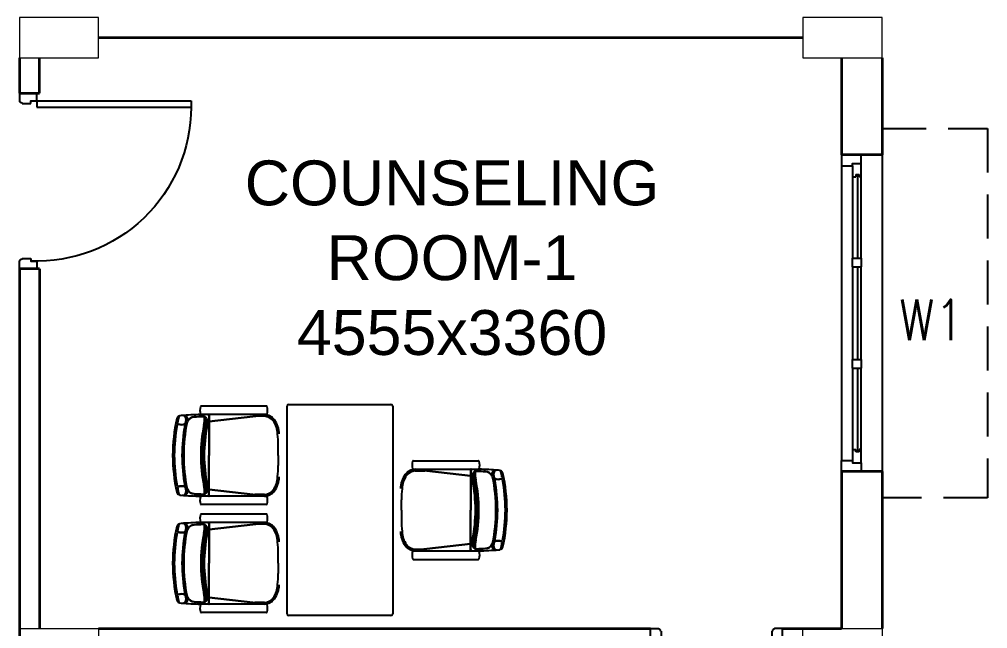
# Model space of a CAD drawing. Extents: x 2733443 to 3206532, y -1516114 to -1264405.
# Drawn here: x 3026693 to 3032193, y -1491239 to -1487777 of the extents above; entities that cross this region are included whole.
import ezdxf
from ezdxf.enums import TextEntityAlignment as Align

# ---------------------------------------------------------------- set-up
doc = ezdxf.new("R2010")
doc.units = 0
doc.header["$MEASUREMENT"] = 0
doc.linetypes.add('1', pattern=[0, 0, 0])
doc.linetypes.add('DASHED', pattern=[0.75, 0.5, -0.25])
doc.layers.get('0').update_dxf_attribs({"color": 250, "linetype": '1'})
for name, color, linetype in [('Chajja', 7, 'DASHED'), ('DOOR', 40, 'Continuous'), ('furniture', 33, 'Continuous'), ('Plan', 44, 'Continuous'), ('TEXT', 5, '1'), ('W1', 7, 'Continuous')]:
    doc.layers.add(name, color=color, linetype=linetype)
for name, color, linetype, lineweight in [('Column', 162, 'Continuous', 13), ('WALL', 7, '1', 35), ('windows', 4, 'Continuous', 0)]:
    doc.layers.add(name, color=color, linetype=linetype, lineweight=lineweight)
doc.styles.add('ARIAL', font='arial.ttf')
doc.styles.add('ROMANS', font='romans.shx')

# ---------------------------------------------------------------- blocks, each defined once
blk = doc.blocks.new('A$C19B8274B')
at = {"layer": 'DOOR'}
for p, q in [((-45, 925), (-80, 925)), ((-80, 50), (-80, 925)), ((-45, 50), (-45, 925)), ((-45, 50), (-80, 50)), ((-955, -50), (-955, -47.5)), ((-940, -35), (-942.5, -35)), ((-60, -35), (-57.5, -35)), ((-45, -50), (-45, -47.5))]:
    blk.add_line(p, q, dxfattribs=at)
for points in [[(-940, 15), (-955, 15), (-955, 50), (-1000, 50), (-1000, -50), (-955, -50)], [(-940, -35), (-940, 15)], [(-60, 15), (-45, 15), (-45, 50), (0, 50), (0, -50), (-45, -50)], [(-60, -35), (-60, 15)]]:
    blk.add_lwpolyline(points, dxfattribs=at)
at = {"layer": 'DOOR', "color": 145}
blk.add_arc((-80, 50), 875, 90, 182.2924, dxfattribs=at)
at = {"layer": 'DOOR'}
for centre, start, end in [((-955, -35), 270, 0), ((-45, -35), 180, 270)]:
    blk.add_arc(centre, 12.5, start, end, dxfattribs=at)
blk = doc.blocks.new('6w')
at = {"layer": 'Plan'}
for p, q in [((-36, 9.2), (-36, 0)), ((36, 9.2), (36, 0))]:
    blk.add_line(p, q, dxfattribs=at)
at = {"layer": 'Plan', "color": 143}
for p, q in [((-36, 9.2), (36, 9.2)), ((-31, 4.5), (-31, 4)), ((34, 4.5), (12.5, 4.5)), ((31, 4.5), (31, 4)), ((-33.5, 2.5), (-12.5, 2.5)), ((-31, 4), (-31.5, 4)), ((-31.5, 3.25), (-31.5, 4)), ((-31.5, 3.61), (-12.5, 3.61)), ((-31.5, 3.25), (-31, 3.25)), ((-31, 2.5), (-31, 3.25)), ((-10.5, 3.61), (10.5, 3.61)), ((-10.5, 2.5), (10.5, 2.5)), ((12.5, 3.61), (31.5, 3.61)), ((12.5, 2.5), (33.5, 2.5)), ((31, 4), (31.5, 4)), ((31.5, 3.25), (31, 3.25)), ((31, 2.5), (31, 3.25)), ((31.5, 4), (31.5, 3.25)), ((-33.5, 0), (33.5, 0))]:
    blk.add_line(p, q, dxfattribs=at)
at = {"layer": 'Plan', "color": 40}
for p, q in [((-12.5, 2.5), (-12.5, 4.5)), ((-12.5, 4.5), (-10.5, 4.5)), ((-10.5, 2.5), (-10.5, 4.5)), ((10.5, 4.5), (12.5, 4.5)), ((10.5, 2.5), (10.5, 4.5)), ((12.5, 2.5), (12.5, 4.5)), ((-10.5, 2.5), (-12.5, 2.5)), ((12.5, 2.5), (10.5, 2.5))]:
    blk.add_line(p, q, dxfattribs=at)
for points in [[(-34, 4.5), (-36, 4.5), (-36, 0), (-33.5, 0), (-33.5, 2.5), (-34, 2.5), (-34, 4.5)], [(34, 4.5), (36, 4.5), (36, 0), (33.5, 0), (33.5, 2.5), (34, 2.5), (34, 4.5)]]:
    blk.add_lwpolyline(points, close=True, dxfattribs=at)
at = {"layer": 'Plan', "color": 143}
for points in [[(-12.5, 4.5), (-34, 4.5)], [(10.5, 4.5), (-10.5, 4.5)]]:
    blk.add_lwpolyline(points, dxfattribs=at)
blk = doc.blocks.new('750')
at = {"layer": 'DOOR'}
for p, q in [((-50, 705), (-47.5, 705)), ((-35, 690), (-35, 692.5)), ((-35, 60), (-35, 57.5)), ((50, 45), (50, 80)), ((50, 80), (675, 80)), ((675, 45), (675, 80)), ((-50, 45), (-47.5, 45)), ((50, 45), (675, 45))]:
    blk.add_line(p, q, dxfattribs=at)
for points in [[(15, 690), (15, 705), (50, 705), (50, 750), (-50, 750), (-50, 705)], [(-35, 690), (15, 690)], [(15, 60), (15, 45), (50, 45), (50, 0), (-50, 0), (-50, 45)], [(-35, 60), (15, 60)]]:
    blk.add_lwpolyline(points, dxfattribs=at)
for centre, start, end in [((-35, 705), 180, 270), ((-35, 45), 90, 180)]:
    blk.add_arc(centre, 12.5, start, end, dxfattribs=at)
at = {"layer": 'DOOR', "color": 145}
blk.add_arc((15, 45), 660, 0, 90, dxfattribs=at)
blk = doc.blocks.new('EQUIPMENT')
at = {"layer": 'furniture'}
for p, q in [((-3496.3, 12188.5), (-3867.5, 12188.5)), ((-3379.3, 11007.9), (-3379.3, 12187.9)), ((-3369.3, 12197.9), (-2789.3, 12197.9)), ((-2779.3, 12187.9), (-2779.3, 11007.9)), ((-3496.3, 12140.2), (-3867.5, 12140.2)), ((-3829, 12140.2), (-3848.6, 12140.2)), ((-3824.1, 12135.4), (-3824.1, 11908.5)), ((-3822.6, 12103.3), (-3507.6, 12138.7)), ((-3822.6, 12101.3), (-3507.5, 12136.7)), ((-3822.6, 12135.4), (-3822.6, 11908.5)), ((-3508.1, 12130.6), (-3562.3, 12130.6)), ((-3429.3, 11908.5), (-3429.3, 11966.5)), ((-3824.1, 11681.7), (-3824.1, 11908.5)), ((-3822.6, 11681.7), (-3822.6, 11908.5)), ((-3429.3, 11908.5), (-3429.3, 11850.6)), ((-2662.9, 11877.9), (-2291.7, 11877.9)), ((-2662.9, 11829.6), (-2291.7, 11829.6)), ((-2336.5, 11790.7), (-2651.7, 11826.1)), ((-2336.5, 11792.6), (-2651.5, 11828)), ((-2330.2, 11829.6), (-2310.5, 11829.6)), ((-2651.1, 11820), (-2596.8, 11820)), ((-2336.5, 11824.7), (-2336.5, 11597.9)), ((-2335, 11824.7), (-2335, 11597.9)), ((-3822.6, 11715.7), (-3507.5, 11680.3)), ((-3496.3, 11676.8), (-3867.5, 11676.8)), ((-3829, 11676.9), (-3848.6, 11676.9)), ((-3822.6, 11713.8), (-3507.6, 11678.4)), ((-3508.1, 11686.5), (-3562.3, 11686.5)), ((-3496.3, 11628.6), (-3867.5, 11628.6)), ((-2729.8, 11597.9), (-2729.8, 11655.8)), ((-3496.3, 11575.2), (-3867.5, 11575.2)), ((-2729.8, 11597.9), (-2729.8, 11540)), ((-2336.5, 11371.1), (-2336.5, 11597.9)), ((-2335, 11371.1), (-2335, 11597.9)), ((-3496.3, 11527), (-3867.5, 11527)), ((-3829, 11526.9), (-3848.6, 11526.9)), ((-3824.1, 11522.1), (-3824.1, 11295.3)), ((-3822.6, 11490), (-3507.6, 11525.4)), ((-3822.6, 11488), (-3507.5, 11523.5)), ((-3822.6, 11522.1), (-3822.6, 11295.3)), ((-3508.1, 11517.3), (-3562.3, 11517.3)), ((-2336.5, 11405.1), (-2651.7, 11369.7)), ((-2336.5, 11403.2), (-2651.5, 11367.8)), ((-3429.3, 11295.3), (-3429.3, 11353.2)), ((-2662.9, 11366.2), (-2291.7, 11366.2)), ((-2651.1, 11375.9), (-2596.8, 11375.9)), ((-2330.2, 11366.2), (-2310.5, 11366.2)), ((-3824.1, 11068.4), (-3824.1, 11295.3)), ((-3822.6, 11068.4), (-3822.6, 11295.3)), ((-3429.3, 11295.3), (-3429.3, 11237.3)), ((-2662.9, 11317.9), (-2291.7, 11317.9)), ((-3496.3, 11063.6), (-3867.5, 11063.6)), ((-3829, 11063.6), (-3848.6, 11063.6)), ((-3822.6, 11102.5), (-3507.5, 11067)), ((-3822.6, 11100.5), (-3507.6, 11065.1)), ((-3508.1, 11073.2), (-3562.3, 11073.2)), ((-3496.3, 11015.3), (-3867.5, 11015.3)), ((-2789.3, 10997.9), (-3369.3, 10997.9))]:
    blk.add_line(p, q, dxfattribs=at)
for centre, radius, start, end in [((-3789.1, 12164.4), 84.8, 165.4908, 194.5092), ((-3867.5, 12184.6), 3.86, 90, 165.4908), ((-3496.3, 12184.6), 3.86, 14.5092, 90), ((-3574.6, 12164.4), 84.8, 345.4908, 14.5092), ((-3369.3, 12187.9), 10, 90, 180), ((-2789.3, 12187.9), 10, 0, 90), ((-3097.2, 11908.5), 932.2, 167.0302, 180), ((-3991, 12106), 19.3, 197.5438, 246.0335), ((-3987.5, 12114.6), 18.3, 111.7937, 170.2285), ((-3097.2, 11908.5), 922.5, 166.2992, 168.338), ((-3974.8, 12083), 52.4, 96.9024, 111.7937), ((-3984.1, 12124.7), 9.65, 102.4627, 166.2992), ((-3359, 1476.4), 10676.8, 92.74156, 93.34037), ((-3974.8, 12083), 52.4, 72.2542, 89.7432), ((-3972.5, 12116.2), 19.3, 347.3268, 93.2999), ((-3962.7, 12113.5), 19.8, 331.6089, 78.9238), ((-3970.6, 12112.7), 26.6, 297.9512, 333.9874), ((-3049, 11908.5), 927.2, 167.3268, 168.6038), ((-3970.6, 12112.7), 28.6, 297.9512, 333.9874), ((-3906, 12083.8), 44.1, 90.6246, 157.0402), ((-3906, 12083.8), 42.2, 90.6246, 157.0402), ((-3359, 1476.4), 10665.6, 92.67234, 92.9425), ((-3359, 1476.4), 10663.7, 92.67234, 92.94196), ((-3867.5, 12144.1), 3.86, 194.5092, 270), ((-3855.4, 12111.1), 19.3, 20.756, 92.6723), ((-3855.4, 12111.1), 17.4, 20.756, 92.6723), ((-4179, 12137.1), 331.5, 350.0573, 358.1969), ((-4179, 12137.1), 341.1, 350.0573, 356.41), ((-3811.4, 12127.7), 29.7, 200.756, 242.6792), ((-4179, 12137.1), 345.9, 350.0573, 355.3033), ((-3811.4, 12127.7), 27.7, 200.756, 242.6792), ((-4179, 12137.1), 348.8, 350.0573, 354.8805), ((-4179, 12137.1), 351.7, 350.0573, 354.5607), ((-3829, 12135.4), 4.83, 0, 90), ((-3817.8, 12135.4), 4.83, 90, 180), ((-3511.5, 12063.1), 67.6, 37.9745, 87.3131), ((-3511.5, 12063.1), 77.2, 37.9745, 87.3131), ((-3507.5, 12137.7), 0.965, 88.4824, 96.413), ((-3509.5, 12060.8), 77.8, 53.4972, 88.4824), ((-3507.5, 12056.9), 79.9, 56.0345, 89.9081), ((-3496.3, 12144.1), 3.86, 270, 345.4908), ((-3566, 12027), 132.9, 1.4596, 35.8977), ((-3566, 12027), 142.5, 1.4596, 35.8977), ((-3097.2, 11908.5), 922.5, 169.1713, 180), ((-3991, 12106), 21.2, 205.7963, 246.0335), ((-3979.4, 12137), 54.3, 248.2063, 293.9665), ((-3979.4, 12137), 52.4, 248.2063, 293.9665), ((-3049, 11908.5), 927.2, 169.2244, 180), ((-3049, 11908.5), 917.5, 168.1893, 180), ((-3035.9, 11910.9), 833.9, 168.2946, 180.1678), ((-3035.9, 11910.9), 824.2, 168.2946, 180.1678), ((-3035.9, 11910.9), 819.4, 168.2946, 180.1678), ((-3035.9, 11910.9), 816.5, 168.2946, 180.1692), ((-3035.9, 11910.9), 813.6, 168.2946, 180.17), ((-4012.8, 11963), 583.5, 0.3336, 6.5501), ((-3097.2, 11908.5), 932.2, 180, 192.9698), ((-3097.2, 11908.5), 922.5, 180, 190.8287), ((-3049, 11908.5), 927.2, 180, 190.7756), ((-3049, 11908.5), 917.5, 180, 191.8107), ((-3035.9, 11906.1), 833.9, 179.8322, 191.7054), ((-3035.9, 11906.1), 833.9, 179.8322, 179.8341), ((-3035.9, 11906.1), 824.2, 179.8322, 191.7054), ((-3035.9, 11906.1), 819.4, 179.8322, 191.7054), ((-3035.9, 11906.1), 816.5, 179.8308, 191.7054), ((-3035.9, 11906.1), 813.6, 179.83, 191.7054), ((-4012.8, 11854.1), 583.5, 353.4499, 359.6664), ((-2647.7, 11752.5), 77.2, 92.6869, 142.0255), ((-2651.6, 11746.3), 79.9, 90.0919, 123.9655), ((-2649.6, 11750.2), 77.8, 91.5176, 126.5028), ((-2584.5, 11853.7), 84.8, 165.4908, 194.5092), ((-2662.9, 11874), 3.86, 90, 165.4908), ((-2662.9, 11833.5), 3.86, 194.5092, 270), ((-2651.6, 11827.1), 0.965, 83.587, 91.5176), ((-2341.4, 11824.8), 4.83, 0, 90), ((-2330.2, 11824.7), 4.83, 90, 180), ((-2291.7, 11874), 3.86, 14.5092, 90), ((-2291.7, 11833.5), 3.86, 270, 345.4908), ((-2800.1, 1165.7), 10676.8, 86.65963, 87.25844), ((-2370, 11853.7), 84.8, 345.4908, 14.5092), ((-2186.6, 11805.6), 19.3, 86.7001, 192.6732), ((-3566, 11790), 132.9, 324.1023, 358.5404), ((-3566, 11790), 142.5, 324.1023, 358.5404), ((-2593.1, 11716.4), 142.5, 144.1023, 178.5404), ((-2593.1, 11716.4), 132.9, 144.1023, 178.5404), ((-2647.7, 11752.5), 67.6, 92.6869, 142.0255), ((-2347.7, 11817.1), 27.7, 297.3208, 339.244), ((-2347.7, 11817.1), 29.7, 297.3208, 339.244), ((-1980.2, 11826.4), 351.7, 185.4393, 189.9427), ((-1980.2, 11826.4), 348.8, 185.1195, 189.9427), ((-1980.2, 11826.4), 345.9, 184.6967, 189.9427), ((-2303.7, 11800.4), 19.3, 87.3277, 159.244), ((-1980.2, 11826.4), 341.1, 183.59, 189.9427), ((-2303.7, 11800.4), 17.4, 87.3277, 159.244), ((-1980.2, 11826.4), 331.5, 181.8031, 189.9427), ((-2800.1, 1165.7), 10663.7, 87.05804, 87.32766), ((-2800.1, 1165.7), 10665.6, 87.0575, 87.32766), ((-2253.1, 11773.2), 44.1, 22.9598, 89.3754), ((-2253.1, 11773.2), 42.2, 22.9598, 89.3754), ((-2196.5, 11802.8), 19.8, 101.0762, 208.3911), ((-2188.5, 11802), 28.6, 206.0126, 242.0488), ((-2188.5, 11802), 26.6, 206.0126, 242.0488), ((-3110.1, 11597.9), 917.5, 0, 11.8107), ((-3110.1, 11597.9), 927.2, 11.3962, 12.6732), ((-2179.7, 11826.4), 54.3, 246.0335, 291.7937), ((-2179.7, 11826.4), 52.4, 246.0335, 291.7937), ((-2184.3, 11772.4), 52.4, 90.2568, 107.7458), ((-3110.1, 11597.9), 927.2, 0, 10.7756), ((-2184.3, 11772.4), 52.4, 68.2063, 83.0976), ((-2175.1, 11814.1), 9.65, 13.7008, 77.5373), ((-3062, 11597.9), 922.5, 11.662, 13.7008), ((-2171.6, 11804), 18.3, 9.7715, 68.2063), ((-2168.1, 11795.4), 19.3, 293.9665, 342.4562), ((-2168.1, 11795.4), 21.2, 293.9665, 334.2037), ((-3062, 11597.9), 922.5, 0, 10.8287), ((-3062, 11597.9), 932.2, 0, 12.9698), ((-3991, 11711), 21.2, 113.9665, 154.2037), ((-3991, 11711), 19.3, 113.9665, 162.4562), ((-3097.2, 11908.5), 922.5, 191.662, 193.7008), ((-3979.4, 11680), 54.3, 66.0335, 111.7937), ((-3979.4, 11680), 52.4, 66.0335, 111.7937), ((-3970.6, 11704.4), 26.6, 26.0126, 62.0488), ((-3049, 11908.5), 927.2, 191.3962, 192.6732), ((-3970.6, 11704.4), 28.6, 26.0126, 62.0488), ((-3906, 11733.3), 44.1, 202.9598, 269.3754), ((-3906, 11733.3), 42.2, 202.9598, 269.3754), ((-4179, 11680), 331.5, 1.8031, 9.9427), ((-4179, 11680), 341.1, 3.59, 9.9427), ((-3811.4, 11689.3), 29.7, 117.3208, 159.244), ((-4179, 11680), 345.9, 4.6967, 9.9427), ((-4179, 11680), 348.8, 5.1195, 9.9427), ((-4179, 11680), 351.7, 5.4393, 9.9427), ((-2146.3, 11652.4), 583.5, 173.4499, 179.6664), ((-3123.2, 11600.3), 813.6, 359.83, 11.7054), ((-3123.2, 11600.3), 816.5, 359.8308, 11.7054), ((-3123.2, 11600.3), 819.4, 359.8322, 11.7054), ((-3123.2, 11600.3), 824.2, 359.8322, 11.7054), ((-3123.2, 11600.3), 833.9, 359.8322, 11.7054), ((-3987.5, 11702.4), 18.3, 189.7715, 248.2063), ((-3974.8, 11734.1), 52.4, 248.2063, 263.0976), ((-3984.1, 11692.3), 9.65, 193.7008, 257.5373), ((-3359, 22340.7), 10676.8, 266.65963, 267.25844), ((-3974.8, 11734.1), 52.4, 270.2568, 287.7458), ((-3972.5, 11700.9), 19.3, 266.7001, 12.6732), ((-3962.7, 11703.6), 19.8, 281.0762, 28.3911), ((-3359, 22340.7), 10665.6, 267.0575, 267.32766), ((-3359, 22340.7), 10663.7, 267.05804, 267.32766), ((-3789.1, 11652.7), 84.8, 165.4908, 194.5092), ((-3867.5, 11673), 3.86, 90, 165.4908), ((-3855.4, 11706), 19.3, 267.3277, 339.244), ((-3855.4, 11706), 17.4, 267.3277, 339.244), ((-3811.4, 11689.3), 27.7, 117.3208, 159.244), ((-3829, 11681.7), 4.83, 270, 0), ((-3817.8, 11681.7), 4.83, 180, 270), ((-3511.5, 11754), 67.6, 272.6869, 322.0255), ((-3511.5, 11754), 77.2, 272.6869, 322.0255), ((-3507.5, 11679.3), 0.965, 263.587, 271.5176), ((-3509.5, 11756.2), 77.8, 271.5176, 306.5028), ((-3507.5, 11760.2), 79.9, 270.0919, 303.9655), ((-3496.3, 11673), 3.86, 14.5092, 90), ((-3574.6, 11652.7), 84.8, 345.4908, 14.5092), ((-3867.5, 11632.4), 3.86, 194.5092, 270), ((-3496.3, 11632.4), 3.86, 270, 345.4908), ((-3789.1, 11551.1), 84.8, 165.4908, 194.5092), ((-3867.5, 11571.4), 3.86, 90, 165.4908), ((-3496.3, 11571.4), 3.86, 14.5092, 90), ((-3574.6, 11551.1), 84.8, 345.4908, 14.5092), ((-3123.2, 11595.5), 813.6, 348.2946, 0.17), ((-3123.2, 11595.5), 816.5, 348.2946, 0.1692), ((-3123.2, 11595.5), 819.4, 348.2946, 0.1678), ((-3123.2, 11595.5), 824.2, 348.2946, 0.1678), ((-3123.2, 11595.5), 833.9, 348.2946, 0.1678), ((-3123.2, 11600.3), 833.9, 359.8322, 359.8341), ((-3110.1, 11597.9), 917.5, 348.1893, 0), ((-3110.1, 11597.9), 927.2, 349.2244, 0), ((-3062, 11597.9), 922.5, 349.1713, 0), ((-3062, 11597.9), 932.2, 347.0302, 0), ((-3097.2, 11295.3), 932.2, 167.0302, 180), ((-3987.5, 11501.4), 18.3, 111.7937, 170.2285), ((-3097.2, 11295.3), 922.5, 166.2992, 168.338), ((-3974.8, 11469.7), 52.4, 96.9024, 111.7937), ((-3984.1, 11511.5), 9.65, 102.4627, 166.2992), ((-3359, 863.1), 10676.8, 92.74156, 93.34037), ((-3974.8, 11469.7), 52.4, 72.2542, 89.7432), ((-3972.5, 11502.9), 19.3, 347.3268, 93.2999), ((-3962.7, 11500.2), 19.8, 331.6089, 78.9238), ((-3049, 11295.3), 927.2, 167.3268, 168.6038), ((-3906, 11470.5), 44.1, 90.6246, 157.0402), ((-3906, 11470.5), 42.2, 90.6246, 157.0402), ((-3359, 863.1), 10665.6, 92.67234, 92.9425), ((-3359, 863.1), 10663.7, 92.67234, 92.94196), ((-3867.5, 11530.8), 3.86, 194.5092, 270), ((-3855.4, 11497.8), 19.3, 20.756, 92.6723), ((-3855.4, 11497.8), 17.4, 20.756, 92.6723), ((-4179, 11523.8), 331.5, 350.0573, 358.1969), ((-4179, 11523.8), 341.1, 350.0573, 356.41), ((-3811.4, 11514.5), 29.7, 200.756, 242.6792), ((-4179, 11523.8), 345.9, 350.0573, 355.3033), ((-3811.4, 11514.5), 27.7, 200.756, 242.6792), ((-3829, 11522.1), 4.83, 0, 90), ((-3817.8, 11522.1), 4.83, 90, 180), ((-3511.5, 11449.8), 67.6, 37.9745, 87.3131), ((-3511.5, 11449.8), 77.2, 37.9745, 87.3131), ((-3507.5, 11524.4), 0.965, 88.4824, 96.413), ((-3509.5, 11447.6), 77.8, 53.4972, 88.4824), ((-3507.5, 11443.6), 79.9, 56.0345, 89.9081), ((-3496.3, 11530.8), 3.86, 270, 345.4908), ((-3566, 11413.8), 142.5, 1.4596, 35.8977), ((-2146.3, 11543.4), 583.5, 180.3336, 186.5501), ((-3097.2, 11295.3), 922.5, 169.1713, 180), ((-3991, 11492.7), 21.2, 205.7963, 246.0335), ((-3991, 11492.7), 19.3, 197.5438, 246.0335), ((-3979.4, 11523.8), 54.3, 248.2063, 293.9665), ((-3979.4, 11523.8), 52.4, 248.2063, 293.9665), ((-3049, 11295.3), 927.2, 169.2244, 180), ((-3049, 11295.3), 917.5, 168.1893, 180), ((-3970.6, 11499.4), 26.6, 297.9512, 333.9874), ((-3970.6, 11499.4), 28.6, 297.9512, 333.9874), ((-3035.9, 11297.7), 833.9, 168.2946, 180.1678), ((-3035.9, 11297.7), 824.2, 168.2946, 180.1678), ((-3035.9, 11297.7), 819.4, 168.2946, 180.1678), ((-3035.9, 11297.7), 816.5, 168.2946, 180.1692), ((-3035.9, 11297.7), 813.6, 168.2946, 180.17), ((-4179, 11523.8), 348.8, 350.0573, 354.8805), ((-4179, 11523.8), 351.7, 350.0573, 354.5607), ((-3566, 11413.8), 132.9, 1.4596, 35.8977), ((-2593.1, 11479.4), 142.5, 181.4596, 215.8977), ((-2593.1, 11479.4), 132.9, 181.4596, 215.8977), ((-4012.8, 11349.7), 583.5, 0.3336, 6.5501), ((-2647.7, 11443.4), 77.2, 217.9745, 267.3131), ((-2647.7, 11443.4), 67.6, 217.9745, 267.3131), ((-2347.7, 11378.7), 27.7, 20.756, 62.6792), ((-2347.7, 11378.7), 29.7, 20.756, 62.6792), ((-1980.2, 11369.4), 351.7, 170.0573, 174.5607), ((-1980.2, 11369.4), 348.8, 170.0573, 174.8805), ((-1980.2, 11369.4), 345.9, 170.0573, 175.3033), ((-2303.7, 11395.4), 19.3, 200.756, 272.6723), ((-1980.2, 11369.4), 341.1, 170.0573, 176.41), ((-2303.7, 11395.4), 17.4, 200.756, 272.6723), ((-1980.2, 11369.4), 331.5, 170.0573, 178.1969), ((-2253.1, 11422.7), 42.2, 270.6246, 337.0402), ((-2253.1, 11422.7), 44.1, 270.6246, 337.0402), ((-2196.5, 11393), 19.8, 151.6089, 258.9238), ((-2188.5, 11393.8), 28.6, 117.9512, 153.9874), ((-2188.5, 11393.8), 26.6, 117.9512, 153.9874), ((-2186.6, 11390.3), 19.3, 167.3268, 273.2999), ((-3110.1, 11597.9), 927.2, 347.3268, 348.6038), ((-2179.7, 11369.4), 54.3, 68.2063, 113.9665), ((-2179.7, 11369.4), 52.4, 68.2063, 113.9665), ((-3062, 11597.9), 922.5, 346.2992, 348.338), ((-2171.6, 11391.8), 18.3, 291.7937, 350.2285), ((-2168.1, 11400.4), 19.3, 17.5438, 66.0335), ((-2168.1, 11400.4), 21.2, 25.7963, 66.0335), ((-2651.6, 11449.5), 79.9, 236.0345, 269.9081), ((-2649.6, 11445.6), 77.8, 233.4972, 268.4824), ((-2584.5, 11342.1), 84.8, 165.4908, 194.5092), ((-2662.9, 11362.3), 3.86, 90, 165.4908), ((-2651.6, 11368.7), 0.965, 268.4824, 276.413), ((-2341.4, 11371), 4.83, 270, 0), ((-2330.2, 11371.1), 4.83, 180, 270), ((-2800.1, 22030.1), 10663.7, 272.67234, 272.94196), ((-2800.1, 22030.1), 10665.6, 272.67234, 272.9425), ((-2291.7, 11362.3), 3.86, 14.5092, 90), ((-2800.1, 22030.1), 10676.8, 272.74156, 273.34037), ((-2370, 11342.1), 84.8, 345.4908, 14.5092), ((-2184.3, 11423.4), 52.4, 252.2542, 269.7432), ((-2184.3, 11423.4), 52.4, 276.9024, 291.7937), ((-2175.1, 11381.7), 9.65, 282.4627, 346.2992), ((-3097.2, 11295.3), 932.2, 180, 192.9698), ((-3097.2, 11295.3), 922.5, 180, 190.8287), ((-3049, 11295.3), 927.2, 180, 190.7756), ((-3049, 11295.3), 917.5, 180, 191.8107), ((-3035.9, 11292.8), 833.9, 179.8322, 191.7054), ((-3035.9, 11292.8), 833.9, 179.8322, 179.8341), ((-3035.9, 11292.8), 824.2, 179.8322, 191.7054), ((-3035.9, 11292.8), 819.4, 179.8322, 191.7054), ((-3035.9, 11292.8), 816.5, 179.8308, 191.7054), ((-3035.9, 11292.8), 813.6, 179.83, 191.7054), ((-2662.9, 11321.8), 3.86, 194.5092, 270), ((-2291.7, 11321.8), 3.86, 270, 345.4908), ((-4012.8, 11240.8), 583.5, 353.4499, 359.6664), ((-3566, 11176.8), 132.9, 324.1023, 358.5404), ((-3566, 11176.8), 142.5, 324.1023, 358.5404), ((-3991, 11097.8), 21.2, 113.9665, 154.2037), ((-3991, 11097.8), 19.3, 113.9665, 162.4562), ((-3979.4, 11066.7), 54.3, 66.0335, 111.7937), ((-3979.4, 11066.7), 52.4, 66.0335, 111.7937), ((-3970.6, 11091.1), 26.6, 26.0126, 62.0488), ((-3049, 11295.3), 927.2, 191.3962, 192.6732), ((-3970.6, 11091.1), 28.6, 26.0126, 62.0488), ((-4179, 11066.7), 331.5, 1.8031, 9.9427), ((-4179, 11066.7), 341.1, 3.59, 9.9427), ((-4179, 11066.7), 345.9, 4.6967, 9.9427), ((-4179, 11066.7), 348.8, 5.1195, 9.9427), ((-4179, 11066.7), 351.7, 5.4393, 9.9427), ((-3987.5, 11089.2), 18.3, 189.7715, 248.2063), ((-3097.2, 11295.3), 922.5, 191.662, 193.7008), ((-3974.8, 11120.8), 52.4, 248.2063, 263.0976), ((-3984.1, 11079), 9.65, 193.7008, 257.5373), ((-3359, 21727.4), 10676.8, 266.65963, 267.25844), ((-3974.8, 11120.8), 52.4, 270.2568, 287.7458), ((-3972.5, 11087.6), 19.3, 266.7001, 12.6732), ((-3962.7, 11090.3), 19.8, 281.0762, 28.3911), ((-3906, 11120), 44.1, 202.9598, 269.3754), ((-3906, 11120), 42.2, 202.9598, 269.3754), ((-3359, 21727.4), 10665.6, 267.0575, 267.32766), ((-3359, 21727.4), 10663.7, 267.05804, 267.32766), ((-3789.1, 11039.4), 84.8, 165.4908, 194.5092), ((-3867.5, 11059.7), 3.86, 90, 165.4908), ((-3855.4, 11092.7), 19.3, 267.3277, 339.244), ((-3855.4, 11092.7), 17.4, 267.3277, 339.244), ((-3811.4, 11076), 29.7, 117.3208, 159.244), ((-3811.4, 11076), 27.7, 117.3208, 159.244), ((-3829, 11068.4), 4.83, 270, 0), ((-3817.8, 11068.4), 4.83, 180, 270), ((-3511.5, 11140.7), 67.6, 272.6869, 322.0255), ((-3511.5, 11140.7), 77.2, 272.6869, 322.0255), ((-3507.5, 11066.1), 0.965, 263.587, 271.5176), ((-3509.5, 11142.9), 77.8, 271.5176, 306.5028), ((-3507.5, 11146.9), 79.9, 270.0919, 303.9655), ((-3496.3, 11059.7), 3.86, 14.5092, 90), ((-3574.6, 11039.4), 84.8, 345.4908, 14.5092), ((-3867.5, 11019.1), 3.86, 194.5092, 270), ((-3496.3, 11019.1), 3.86, 270, 345.4908), ((-3369.3, 11007.9), 10, 180, 270), ((-2789.3, 11007.9), 10, 270, 0)]:
    blk.add_arc(centre, radius, start, end, dxfattribs=at)

msp = doc.modelspace()

# ---------------------------------------------------------------- linework, layer by layer
at = {"layer": 'Chajja', "linetype": 'DASHED', "ltscale": 500}
msp.add_lwpolyline([(3031593.1809, -1488396.5985), (3032193.181, -1488396.5985), (3032193.181, -1490496.5985), (3031593.1809, -1490496.5985)], dxfattribs=at)
at = {"layer": 'Column'}
for points in [[(3027143.265, -1487995.9359), (3027143.265, -1487765.9359), (3026693.265, -1487765.9359), (3026693.265, -1487995.9359)], [(3031593.1809, -1487995.9359), (3031593.1809, -1487765.9359), (3031143.1809, -1487765.9359), (3031143.1809, -1487995.9359)], [(3027143.265, -1491238.4359), (3027143.265, -1491468.4359), (3026693.265, -1491468.4359), (3026693.265, -1491238.4359)], [(3031593.1809, -1491238.4359), (3031593.1809, -1491468.4359), (3031143.1809, -1491468.4359), (3031143.1809, -1491238.4359)]]:
    msp.add_lwpolyline(points, close=True, dxfattribs=at)
at = {"layer": 'WALL'}
for p, q in [((3027143.265, -1487880.9359), (3031143.1809, -1487880.9359)), ((3026693.265, -1487995.9359), (3026693.265, -1488195.6671)), ((3026808.265, -1488195.6671), (3026808.265, -1487995.9359)), ((3031363.1809, -1487995.9359), (3031363.1809, -1488546.5985)), ((3031593.1809, -1487995.9359), (3031593.1809, -1488546.5985)), ((3031593.1809, -1488546.5985), (3031363.1809, -1488546.5985)), ((3026693.265, -1489195.6671), (3026693.265, -1491628.1671)), ((3026808.265, -1489195.6671), (3026808.265, -1491238.4359)), ((3031593.1809, -1490346.5985), (3031363.1809, -1490346.5985)), ((3031363.1809, -1490346.5985), (3031363.1809, -1491238.4359)), ((3031593.1809, -1490346.5985), (3031593.1809, -1491238.4359)), ((3027143.265, -1491238.4359), (3030048.1809, -1491238.4359)), ((3030048.1809, -1491238.4359), (3030278.1809, -1491238.4359)), ((3031028.1809, -1491238.4359), (3031363.1809, -1491238.4359))]:
    msp.add_line(p, q, dxfattribs=at)
at = {"layer": 'WALL', "linetype": 'ByBlock'}
for p, q in [((3026693.265, -1488195.6671), (3026808.265, -1488195.6671)), ((3026808.265, -1489195.6671), (3026693.265, -1489195.6671))]:
    msp.add_line(p, q, dxfattribs=at)

# ---------------------------------------------------------------- block references
at = {"color": 240, "true_color": 0xed1f24}
msp.add_blockref('EQUIPMENT', (3031593.1809, -1502163.4359), dxfattribs=at)
at = {"layer": 'DOOR', "linetype": 'Continuous', "xscale": -1, "rotation": 269.9999999999842}
msp.add_blockref('A$C19B8274B', (3026743.265, -1488195.6671), dxfattribs=at)
at = {"layer": 'DOOR', "rotation": 270}
msp.add_blockref('750', (3030278.1809, -1491288.4359), dxfattribs=at)
at = {"layer": 'windows', "xscale": 25, "yscale": 25, "zscale": 25, "rotation": 270}
msp.add_blockref('6w', (3031363.1809, -1489446.5985), dxfattribs=at)

# ---------------------------------------------------------------- texts
at = {"layer": 'TEXT', "insert": (3029150.8012, -1489133.4062), "char_height": 255, "width": 2454.157572, "attachment_point": 5, "style": 'ARIAL'}
msp.add_mtext('COUNSELING\\PROOM-1\\P4555x3360', dxfattribs=at)
at = {"layer": 'W1', "color": 7, "style": 'ROMANS', "width": 0.85}
msp.add_text('W1', height=230, dxfattribs=at).set_placement((3031875.0456, -1489599.8297), align=Align.CENTER)

doc.saveas('drawing.dxf')
